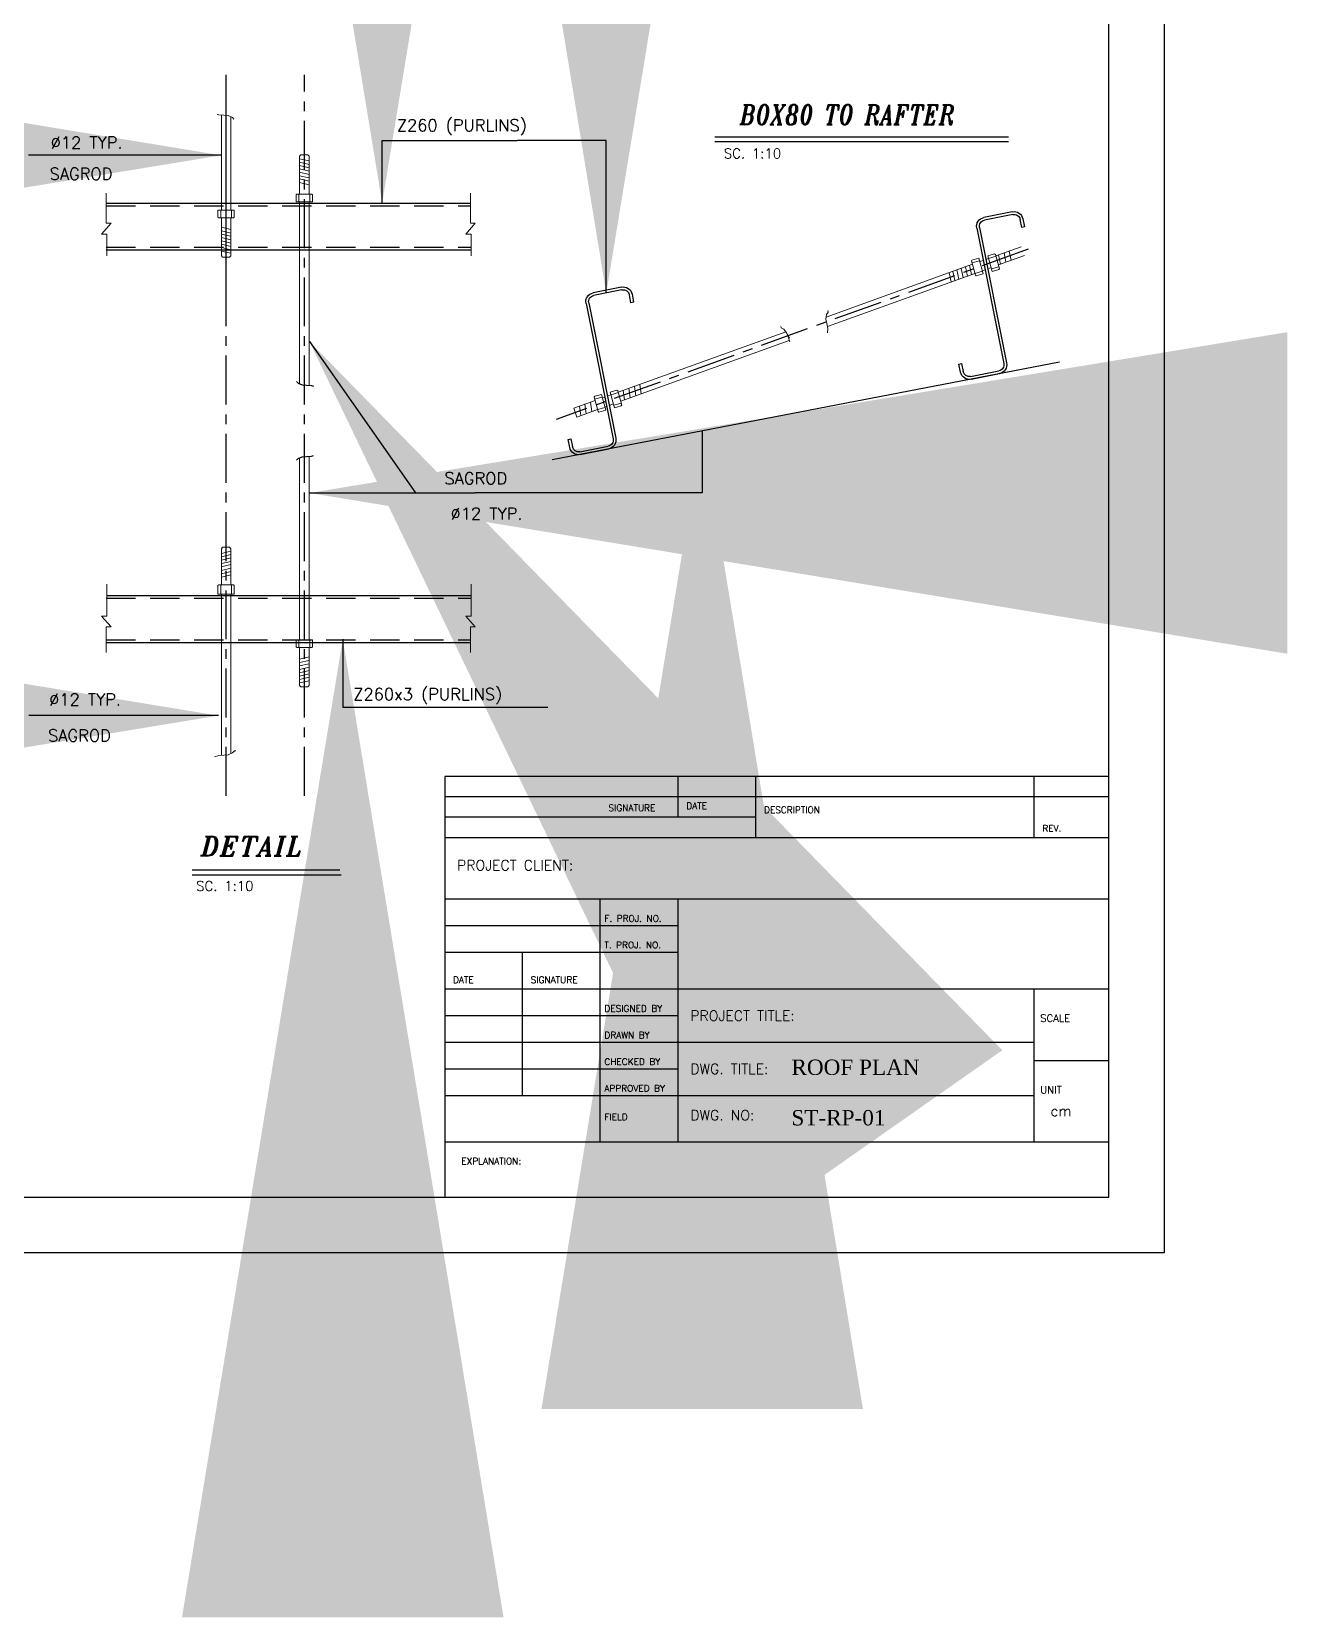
# Model space of a CAD drawing. Header units: inches. Extents: x 1387 to 2676, y -3554 to -2136.
# Drawn here: x 2546.5 to 2578.6, y -2776.52 to -2735.99 of the extents above; entities that cross this region are included whole.
import ezdxf
from ezdxf.enums import TextEntityAlignment as Align

# ---------------------------------------------------------------- set-up
doc = ezdxf.new("R2010")
doc.units = ezdxf.units.IN
doc.header["$MEASUREMENT"] = 0
doc.linetypes.add('CENTER', pattern=[2, 1.25, -0.25, 0.25, -0.25])
doc.linetypes.add('HIDDEN', pattern=[0.375, 0.25, -0.125])
for name, color, linetype in [('1', 1, 'Continuous'), ('2Y', 2, 'Continuous'), ('3', 3, 'HIDDEN'), ('3G', 3, 'Continuous'), ('4', 4, 'Continuous'), ('4C', 4, 'Continuous'), ('5', 7, 'Continuous'), ('6M', 6, 'Continuous'), ('7', 7, 'Continuous'), ('DIM', 8, 'Continuous'), ('FOUN', 4, 'Continuous'), ('lateral brace', 5, 'Continuous'), ('Layer4', 118, 'Continuous'), ('ST', 30, 'Continuous'), ('TEX', 2, 'Continuous'), ('tir', 92, 'Continuous')]:
    doc.layers.add(name, color=color, linetype=linetype)
doc.layers.add('2', color=2, linetype='Continuous', lineweight=9)
doc.styles.add('GOTHIC', font='GOTHIC.TTF')
doc.styles.add('ITALICT', font='italict')
doc.styles.add('ROMANS', font='ROMANS')
doc.styles.add('ROMANT', font='romant')
doc.styles.add('style1', font='times.ttf')
doc.dimstyles.new('1-10', dxfattribs={"dimscale": 0, "dimtxt": 20, "dimasz": 25, "dimexe": 10, "dimexo": 10, "dimgap": 10, "dimtad": 0, "dimdec": 0, "dimtxsty": 'GOTHIC', "dimcen": 0, "dimclrd": 256, "dimclre": 256, "dimclrt": 1, "dimadec": 0, "dimazin": 0, "dimtfac": 1, "dimtdec": 0, "dimtofl": 0, "dimtmove": 2, "dimatfit": 3, "dimfxl": 1, "dimarcsym": 0})

# ---------------------------------------------------------------- blocks, each defined once
blk = doc.blocks.new('ZZ')
at = {"layer": 'ST', "color": 3}
for p, q in [((-236308.3303299635, -428731.0001692942), (-236271.3303299635, -428731.0001692942)), ((-236319.8303299635, -428742.5001692942), (-236319.8303299635, -428753.0001692942)), ((-236319.8303299635, -428753.0001692942), (-236316.3303299635, -428753.0001692942)), ((-236316.3303299635, -428753.0001692942), (-236316.3303299635, -428742.5001692942)), ((-236308.3303299635, -428734.5001692941), (-236271.3303299635, -428734.5001692941)), ((-236263.3303299635, -428742.5001692941), (-236263.3303299635, -428919.0001692942)), ((-236259.8303299635, -428742.5001692941), (-236259.8303299635, -428919.0001692942)), ((-236203.3303299635, -428908.5001692942), (-236206.8303299635, -428908.5001692942)), ((-236206.8303299635, -428908.5001692942), (-236206.8303299634, -428919.0001692941)), ((-236203.3303299634, -428919.0001692941), (-236203.3303299635, -428908.5001692942)), ((-236214.8303299634, -428927.0001692942), (-236251.8303299634, -428927.0001692942)), ((-236214.8303299634, -428930.5001692942), (-236251.8303299634, -428930.5001692942))]:
    blk.add_line(p, q, dxfattribs=at)
for centre, radius, start, end in [((-236308.3303299635, -428742.5001692941), 11.5, 90.00000000007847, 180.0000000002084), ((-236271.3303299635, -428742.5001692941), 11.5, 0, 90.0000000000695), ((-236308.3303299635, -428742.5001692941), 8, 90.00000000007847, 180.0000000002084), ((-236271.3303299635, -428742.5001692941), 8, 0, 90.0000000000695), ((-236251.8303299635, -428919.0001692942), 11.5, 180, 270.0000000001981), ((-236251.8303299635, -428919.0001692942), 8, 180, 270.0000000001981), ((-236214.8303299634, -428919.0001692942), 8, 270.0000000002354, 2.08440831604393e-10), ((-236214.8303299634, -428919.0001692942), 11.5, 270.0000000002354, 2.08440831604393e-10)]:
    blk.add_arc(centre, radius, start, end, dxfattribs=at)

msp = doc.modelspace()

# ---------------------------------------------------------------- linework, layer by layer
at = {"layer": '1'}
for p, q in [((2557.062289512722, -2755.022391863869), (2557.062289512722, -2765.777509374465)), ((2557.062289512722, -2755.022391863869), (2557.062289512722, -2764.364925828266)), ((2574.043238208419, -2755.022391863869), (2557.062289512722, -2755.022391863869)), ((2563.026531152229, -2756.068750046239), (2563.026531152229, -2755.022391863869)), ((2565.014611698732, -2756.591929137423), (2565.014611698732, -2755.022391863869)), ((2572.129847338849, -2756.591929137423), (2572.129847338849, -2755.022391863869)), ((2574.043238208419, -2755.545570955054), (2557.062289512722, -2755.545570955054)), ((2565.014611698732, -2756.068750046239), (2557.062289512722, -2756.068750046239)), ((2574.043238208419, -2756.591929137423), (2557.062289512722, -2756.591929137423)), ((2574.043238208419, -2758.16146641098), (2557.062289512722, -2758.16146641098)), ((2561.038450605727, -2764.364925828266), (2561.038450605727, -2758.16146641098)), ((2563.026531152229, -2764.364925828266), (2563.026531152229, -2758.16146641098)), ((2563.026531152229, -2758.841599229519), (2557.062289512722, -2758.841599229519)), ((2563.026531152229, -2759.52173204806), (2557.062289512722, -2759.52173204806)), ((2559.050370059224, -2763.183985686355), (2559.050370059224, -2759.52173204806)), ((2563.026531152229, -2760.463454412193), (2557.062289512722, -2760.463454412193)), ((2574.043238208419, -2760.463454412193), (2563.026531152229, -2760.463454412193)), ((2572.129847338849, -2764.364925828266), (2572.129847338849, -2760.463454412193)), ((2563.026531152229, -2761.143587230734), (2557.062289512722, -2761.143587230734)), ((2572.129847338849, -2761.823720049274), (2557.062289512722, -2761.823720049274)), ((2563.026531152229, -2762.503852867815), (2557.062289512722, -2762.503852867815)), ((2574.043238208419, -2762.294581231341), (2572.129847338849, -2762.294581231341)), ((2563.026531152229, -2763.183985686355), (2557.062289512722, -2763.183985686355)), ((2572.129847338849, -2763.183985686355), (2563.026531152229, -2763.183985686355)), ((2557.062289512722, -2764.364925828266), (2574.043238208419, -2764.364925828266))]:
    msp.add_line(p, q, dxfattribs=at)
msp.add_lwpolyline([(2492.774888040069, -2765.777509374466), (2574.043238208419, -2765.777509374466), (2574.043238208419, -2709.144512741471), (2492.774888040069, -2709.144512741471)], close=True, dxfattribs=at)
at = {"layer": '2'}
for p, q in [((2551.286149429114, -2738.117864300164), (2551.240454227969, -2738.102641264546)), ((2551.41394329608, -2738.126987082442), (2551.286149429114, -2738.117864300164)), ((2551.35170108419, -2740.551683551073), (2551.35170108419, -2738.122543816413)), ((2551.523481233642, -2738.136110197798), (2551.41394329608, -2738.126987082442)), ((2551.633019171204, -2738.181724775344), (2551.523481233642, -2738.136110197798)), ((2551.59170108418, -2740.551683551073), (2551.59170108418, -2738.164518799707)), ((2551.673239231008, -2738.221922040708), (2551.633019171204, -2738.181724775344)), ((2553.35170108419, -2739.173254610041), (2553.38277103148, -2739.137027223625)), ((2553.35170108419, -2739.173254610041), (2553.35170108419, -2740.138885256894)), ((2553.59170108418, -2739.293624098895), (2553.35170108419, -2739.236056986536)), ((2553.59170108418, -2739.383062272189), (2553.35170108419, -2739.32549515983)), ((2553.59170108418, -2739.466537611932), (2553.35170108419, -2739.408970499573)), ((2553.38277103148, -2739.137027223625), (2553.565081749824, -2739.137027223625)), ((2553.565081749824, -2739.137027223625), (2553.59170108418, -2739.174272819257)), ((2553.59170108418, -2739.174272819257), (2553.59170108418, -2740.138885256894)), ((2553.59170108418, -2739.555975785233), (2553.35170108419, -2739.498408672867)), ((2553.59170108418, -2739.639451124969), (2553.35170108419, -2739.581884012603)), ((2553.59170108418, -2739.728889298263), (2553.35170108419, -2739.671322185905)), ((2553.59170108418, -2739.812364638006), (2553.35170108419, -2739.754797525648)), ((2553.59170108418, -2739.901802811301), (2553.35170108419, -2739.844235698942)), ((2548.404091267686, -2740.118663154995), (2548.404091267686, -2740.88747564718)), ((2553.262701084153, -2740.158885256891), (2553.282701084172, -2740.138885256894)), ((2553.262701084153, -2740.338885256891), (2553.262701084153, -2740.158885256891)), ((2553.282701084172, -2740.138885256894), (2553.660701084198, -2740.138885256894)), ((2553.333064668419, -2740.338885256891), (2553.333064668419, -2740.138885256894)), ((2553.610337499951, -2740.338885256891), (2553.610337499951, -2740.138885256894)), ((2553.660701084198, -2740.138885256894), (2553.680701084158, -2740.158885256891)), ((2553.680701084158, -2740.338885256891), (2553.680701084158, -2740.158885256891)), ((2557.716065513334, -2740.118663154995), (2557.716065513334, -2740.88747564718)), ((2551.262701084153, -2740.551683551073), (2551.680701084158, -2740.551683551073)), ((2551.262701084153, -2740.551683551073), (2551.262701084153, -2740.731683551066)), ((2551.333064668361, -2740.551683551073), (2551.333064668361, -2740.751683551071)), ((2551.610337499951, -2740.551683551073), (2551.610337499951, -2740.751683551071)), ((2551.680701084158, -2740.551683551073), (2551.680701084158, -2740.731683551066)), ((2553.680701084158, -2740.338885256891), (2553.262701084153, -2740.338885256891)), ((2553.35170108419, -2740.338885256891), (2553.35170108419, -2744.989469068381)), ((2553.59170108418, -2740.338885256891), (2553.59170108418, -2745.031444051676)), ((2548.530488242934, -2740.88747564718), (2548.287401697962, -2741.163638577704)), ((2548.404091267686, -2740.88747564718), (2548.530488242934, -2740.88747564718)), ((2551.282701084172, -2740.751683551071), (2551.262701084153, -2740.731683551066)), ((2551.66070108414, -2740.751683551071), (2551.282701084172, -2740.751683551071)), ((2551.35170108419, -2741.716295988708), (2551.35170108419, -2740.751683551071)), ((2551.35170108419, -2740.988765996657), (2551.59170108418, -2741.046333109023)), ((2551.35170108419, -2741.078204169959), (2551.59170108418, -2741.135771282317)), ((2551.59170108418, -2741.717314197924), (2551.59170108418, -2740.751683551071)), ((2551.680701084158, -2740.731683551066), (2551.66070108414, -2740.751683551071)), ((2557.842462488581, -2740.88747564718), (2557.59937594361, -2741.163638577704)), ((2557.716065513334, -2740.88747564718), (2557.842462488581, -2740.88747564718)), ((2548.287401697962, -2741.163638577704), (2548.42452753814, -2741.163638577704)), ((2548.42452753814, -2741.163638577704), (2548.42452753814, -2741.719415715563)), ((2551.35170108419, -2741.161679509694), (2551.59170108418, -2741.21924662206)), ((2551.35170108419, -2741.251117682996), (2551.59170108418, -2741.308684795355)), ((2551.35170108419, -2741.334593022731), (2551.59170108418, -2741.392160135098)), ((2551.35170108419, -2741.424031196026), (2551.59170108418, -2741.481598308392)), ((2551.35170108419, -2741.507506535769), (2551.59170108418, -2741.565073648135)), ((2557.59937594361, -2741.163638577704), (2557.736501783787, -2741.163638577704)), ((2557.736501783787, -2741.163638577704), (2557.736501783787, -2741.719415715563)), ((2571.799024149499, -2741.484884558917), (2571.15262628028, -2741.718221197983)), ((2551.35170108419, -2741.596944709063), (2551.59170108418, -2741.654511821429)), ((2551.378320418546, -2741.753541584332), (2551.35170108419, -2741.716295988708)), ((2551.560631136832, -2741.753541584332), (2551.378320418546, -2741.753541584332)), ((2551.59170108418, -2741.717314197924), (2551.560631136832, -2741.753541584332)), ((2570.540853301951, -2741.826145676265), (2570.526821664782, -2741.850704038547)), ((2570.526821664782, -2741.850704038547), (2570.626299217067, -2742.215379533476)), ((2570.733025752255, -2741.846658680219), (2570.540075754936, -2741.899292305747)), ((2570.714508299556, -2741.77877541329), (2570.540853301951, -2741.826145676265)), ((2570.824512576932, -2742.182040907684), (2570.714508299556, -2741.77877541329)), ((2570.828767136918, -2741.835127839617), (2570.738744778748, -2741.867624101602)), ((2570.963902238247, -2741.786346784074), (2570.895346637772, -2741.81109397796)), ((2570.944707540344, -2741.715980799121), (2571.118362537949, -2741.668610536146)), ((2571.05471181772, -2742.119246293509), (2570.944707540344, -2741.715980799121)), ((2570.963224993044, -2741.78386406605), (2571.156174990363, -2741.731230440522)), ((2571.118362537949, -2741.668610536146), (2571.142920900209, -2741.682642173322)), ((2571.142920900209, -2741.682642173322), (2571.242398452494, -2742.047317668252)), ((2571.880512617543, -2741.710626955415), (2571.21598988511, -2741.950506305811)), ((2571.269810639977, -2741.931078095027), (2571.220275925778, -2741.693801035633)), ((2571.409120821991, -2741.880789919278), (2571.359586107734, -2741.643512859884)), ((2571.539670843529, -2741.833663985375), (2571.490136129272, -2741.596386925981)), ((2570.550020736657, -2741.935749687693), (2566.814381464399, -2743.284240383751)), ((2570.613384341486, -2742.168034795528), (2566.84324586876, -2743.528979009565)), ((2570.005492640208, -2742.387471481898), (2569.955957925951, -2742.150194422504)), ((2570.100272484022, -2742.353257863231), (2570.050737769765, -2742.115980803837)), ((2570.204424673066, -2742.315661016301), (2570.154889958809, -2742.078383956914)), ((2570.313867892211, -2742.276154213841), (2570.264333177955, -2742.038877154448)), ((2570.427997082603, -2742.234955869944), (2570.378462368346, -2741.997678810558)), ((2570.52776561254, -2742.198941435849), (2570.478230898283, -2741.961664376455)), ((2570.805995124174, -2742.114157640748), (2570.613045126913, -2742.166791266276)), ((2570.626299217067, -2742.215379533476), (2570.650857579327, -2742.229411170652)), ((2570.824512576932, -2742.182040907684), (2570.650857579327, -2742.229411170652)), ((2570.876362558061, -2742.073104944846), (2570.802108383519, -2742.09990920943)), ((2571.027265843019, -2742.018631891917), (2570.942942058915, -2742.049071083182)), ((2571.03619436502, -2742.05136302658), (2571.22914436234, -2741.998729401052)), ((2571.05471181772, -2742.119246293509), (2571.228366815267, -2742.071876030534)), ((2571.242398452494, -2742.047317668252), (2571.228366815267, -2742.071876030534)), ((2566.851174206313, -2743.119698960503), (2566.860783088094, -2743.154924231365)), ((2565.651321152007, -2743.521361450616), (2565.660930033788, -2743.556586721485)), ((2566.822388284447, -2743.22216758162), (2566.807208515311, -2743.339848608392)), ((2566.807208515311, -2743.339848608392), (2566.8272338838, -2743.44792624537)), ((2566.860783088094, -2743.154924231365), (2566.822388284447, -2743.22216758162)), ((2566.8272338838, -2743.44792624537), (2566.852063952436, -2743.57361620234)), ((2565.777528136343, -2743.658523595843), (2561.497901684794, -2745.203382730246)), ((2565.869661919263, -2743.880423247627), (2561.561265289623, -2745.435667838074)), ((2565.660930033788, -2743.556586721485), (2565.728151607109, -2743.595019639435)), ((2565.728151607109, -2743.595019639435), (2565.800985164082, -2743.688692060272)), ((2565.800985164082, -2743.688692060272), (2565.83861358343, -2743.79196787088)), ((2565.815852557207, -2743.723107088781), (2565.876885219084, -2743.821113338965)), ((2565.83861358343, -2743.79196787088), (2565.881046060254, -2743.912856176788)), ((2566.852063952436, -2743.57361620234), (2566.845685387394, -2743.688896403577)), ((2561.289794603144, -2745.200451888109), (2561.463449600691, -2745.153081625134)), ((2561.463449600691, -2745.153081625134), (2561.488007963009, -2745.167113262311)), ((2561.804905129844, -2745.347718752573), (2561.769335274599, -2745.10540065975)), ((2561.94407181257, -2745.297482377175), (2561.908501957325, -2745.055164284351)), ((2562.084737609272, -2745.246704851745), (2562.049167754085, -2745.004386758921)), ((2560.903707164645, -2745.417875009511), (2560.35749091646, -2745.615048096917)), ((2560.544073077748, -2745.802853782379), (2560.508503222562, -2745.560535689556)), ((2560.674268976683, -2745.755855679623), (2560.638699121497, -2745.513537586799)), ((2560.82453875152, -2745.70161131114), (2560.788968896275, -2745.459293218317)), ((2560.894539729998, -2745.308270998075), (2560.880508092829, -2745.332829360357)), ((2560.880508092829, -2745.332829360357), (2560.979985645055, -2745.697504855287)), ((2561.086712180302, -2745.328784002037), (2560.893762182983, -2745.381417627557)), ((2561.068194727603, -2745.2609007351), (2560.894539729998, -2745.308270998075)), ((2561.17819900492, -2745.664166229495), (2561.068194727603, -2745.2609007351)), ((2561.151291168659, -2745.328502160179), (2561.092431206736, -2745.349749423413)), ((2561.309177642703, -2745.271508316337), (2561.217870669512, -2745.304468298515)), ((2561.372541247532, -2745.503793424172), (2561.265466090656, -2745.542445403737)), ((2561.399798880462, -2745.603717382497), (2561.289794603144, -2745.200451888109)), ((2561.308312055844, -2745.268335155039), (2561.501262053163, -2745.215701529511)), ((2561.381281427763, -2745.535834115568), (2561.574231425082, -2745.483200490047)), ((2561.399798880462, -2745.603717382497), (2561.573453878067, -2745.556347119529)), ((2561.488007963009, -2745.167113262311), (2561.587485515236, -2745.53178875724)), ((2561.587485515236, -2745.53178875724), (2561.573453878067, -2745.556347119529)), ((2561.655782433008, -2745.401549048964), (2561.620212577822, -2745.15923095614)), ((2560.438979384504, -2745.840790493416), (2560.35749091646, -2745.615048096917)), ((2560.967070769475, -2745.650160117346), (2560.438979384504, -2745.840790493416)), ((2561.159681552221, -2745.596282962559), (2560.966731554901, -2745.648916588087)), ((2560.979985645055, -2745.697504855287), (2561.004544007374, -2745.71153649247)), ((2561.17819900492, -2745.664166229495), (2561.004544007374, -2745.71153649247)), ((2561.198886589802, -2745.566479265393), (2561.155794811566, -2745.582034531248)), ((2553.35170108419, -2751.532655172416), (2553.35170108419, -2746.882071360926)), ((2553.59170108418, -2751.532655172416), (2553.59170108418, -2746.840096377631)), ((2551.378320418546, -2749.167164942812), (2551.35170108419, -2749.204410538443)), ((2551.35170108419, -2749.204410538443), (2551.35170108419, -2750.12902297608)), ((2551.560631136832, -2749.167164942819), (2551.378320418546, -2749.167164942812)), ((2551.59170108418, -2749.203392329227), (2551.560631136832, -2749.167164942819)), ((2551.59170108418, -2749.203392329227), (2551.59170108418, -2750.12902297608)), ((2551.35170108419, -2749.323761818081), (2551.59170108418, -2749.266194705722)), ((2551.35170108419, -2749.413199991375), (2551.59170108418, -2749.355632879016)), ((2551.35170108419, -2749.496675331118), (2551.59170108418, -2749.439108218759)), ((2551.35170108419, -2749.58611350442), (2551.59170108418, -2749.528546392054)), ((2551.35170108419, -2749.669588844155), (2551.59170108418, -2749.612021731797)), ((2551.35170108419, -2749.759027017457), (2551.59170108418, -2749.701459905091)), ((2551.35170108419, -2749.842502357193), (2551.59170108418, -2749.784935244834)), ((2551.35170108419, -2749.931940530487), (2551.59170108418, -2749.874373418128)), ((2548.42452753814, -2750.927901851604), (2548.42452753814, -2750.111844678673)), ((2551.282701084172, -2750.12902297608), (2551.262701084153, -2750.149022976077)), ((2551.262701084153, -2750.369022976078), (2551.262701084153, -2750.149022976077)), ((2551.262701084153, -2750.369022976078), (2551.680701084158, -2750.369022976078)), ((2551.66070108414, -2750.12902297608), (2551.282701084172, -2750.12902297608)), ((2551.333064668361, -2750.369022976078), (2551.333064668361, -2750.12902297608)), ((2551.35170108419, -2750.369022976078), (2551.35170108419, -2754.483762345089)), ((2551.59170108418, -2750.369022976078), (2551.59170108418, -2754.441787361795)), ((2551.610337499951, -2750.369022976078), (2551.610337499951, -2750.12902297608)), ((2551.680701084158, -2750.149022976077), (2551.66070108414, -2750.12902297608)), ((2551.680701084158, -2750.369022976078), (2551.680701084158, -2750.149022976077)), ((2557.736501783787, -2750.927901851604), (2557.736501783787, -2750.111844678673)), ((2548.287401697962, -2750.927901851604), (2548.42452753814, -2750.927901851604)), ((2548.530488242934, -2751.204064782121), (2548.287401697962, -2750.927901851604)), ((2548.404091267686, -2751.856640989261), (2548.404091267686, -2751.204064782121)), ((2548.404091267686, -2751.204064782121), (2548.530488242934, -2751.204064782121)), ((2557.842462488581, -2751.204064782121), (2557.59937594361, -2750.927901851604)), ((2557.59937594361, -2750.927901851604), (2557.736501783787, -2750.927901851604)), ((2557.716065513334, -2751.856640989261), (2557.716065513334, -2751.204064782121)), ((2557.716065513334, -2751.204064782121), (2557.842462488581, -2751.204064782121)), ((2553.262701084153, -2751.532655172416), (2553.262701084153, -2751.712655172416)), ((2553.680701084158, -2751.532655172416), (2553.262701084153, -2751.532655172416)), ((2553.333064668419, -2751.532655172416), (2553.333064668419, -2751.732655172413)), ((2553.610337499951, -2751.532655172416), (2553.610337499951, -2751.732655172413)), ((2553.680701084158, -2751.532655172416), (2553.680701084158, -2751.712655172416)), ((2553.262701084153, -2751.712655172416), (2553.282701084172, -2751.732655172413)), ((2553.282701084172, -2751.732655172413), (2553.660701084198, -2751.732655172413)), ((2553.35170108419, -2752.698285819266), (2553.35170108419, -2751.732655172413)), ((2553.59170108418, -2751.969737617999), (2553.35170108419, -2752.027304730365)), ((2553.59170108418, -2752.69726761005), (2553.59170108418, -2751.732655172413)), ((2553.660701084198, -2751.732655172413), (2553.680701084158, -2751.712655172416)), ((2553.59170108418, -2752.059175791301), (2553.35170108419, -2752.11674290366)), ((2553.59170108418, -2752.142651131036), (2553.35170108419, -2752.200218243403)), ((2553.59170108418, -2752.232089304338), (2553.35170108419, -2752.289656416697)), ((2553.59170108418, -2752.315564644074), (2553.35170108419, -2752.37313175644)), ((2553.59170108418, -2752.405002817375), (2553.35170108419, -2752.462569929734)), ((2553.59170108418, -2752.488478157111), (2553.35170108419, -2752.546045269477)), ((2553.59170108418, -2752.577916330412), (2553.35170108419, -2752.635483442771)), ((2553.35170108419, -2752.698285819266), (2553.38277103148, -2752.734513205674)), ((2553.38277103148, -2752.734513205674), (2553.565081749824, -2752.734513205674)), ((2553.565081749824, -2752.734513205674), (2553.59170108418, -2752.69726761005)), ((2551.523481233642, -2754.470195963704), (2551.41394329608, -2754.479319079061)), ((2551.633019171204, -2754.424581386158), (2551.523481233642, -2754.470195963704)), ((2551.687787903895, -2754.369843693255), (2551.633019171204, -2754.424581386158)), ((2551.724300234884, -2754.369843693255), (2551.687787903895, -2754.369843693255)), ((2551.286149429114, -2754.488441861338), (2551.176611491494, -2754.524933656607)), ((2551.41394329608, -2754.479319079061), (2551.286149429114, -2754.488441861338))]:
    msp.add_line(p, q, dxfattribs=at)
at = {"layer": '2Y'}
msp.add_line((2563.968875729482, -2738.799480899174), (2571.470526383785, -2738.799480899174), dxfattribs=at)
at = {"layer": '3', "color": 1, "linetype": 'CENTER'}
for p, q in [((2551.471701084185, -2755.520293610311), (2551.471701084185, -2737.094244242109)), ((2551.471701084185, -2742.626954320354), (2551.471701084185, -2737.189251283498)), ((2553.471701084185, -2755.520293610311), (2553.471701084185, -2737.094244242109)), ((2571.973740375091, -2741.549394560841), (2559.911455058216, -2745.90363712486))]:
    msp.add_line(p, q, dxfattribs=at)
at = {"layer": '3G'}
msp.add_line((2554.414458801286, -2757.546661242255), (2550.601919852968, -2757.546661242255), dxfattribs=at)
at = {"layer": '4', "color": 3}
msp.add_line((2572.775957539227, -2744.435590631352), (2559.8079500436, -2746.932803566817), dxfattribs=at)
at = {"layer": '4'}
for p, q in [((2553.270162937362, -2744.932065827381), (2553.310382997166, -2744.972263092744)), ((2553.310382997166, -2744.972263092744), (2553.419920934728, -2745.017877670291)), ((2553.419920934728, -2745.017877670291), (2553.52945887229, -2745.027000785647)), ((2553.52945887229, -2745.027000785647), (2553.657252739256, -2745.036123567925)), ((2553.657252739256, -2745.036123567925), (2553.702947940401, -2745.051346603535)), ((2553.270162937362, -2746.939474601926), (2553.310382997166, -2746.899277336563)), ((2553.310382997166, -2746.899277336563), (2553.419920934728, -2746.853662759017)), ((2553.419920934728, -2746.853662759017), (2553.52945887229, -2746.84453964366)), ((2553.52945887229, -2746.84453964366), (2553.657252739256, -2746.835416861382)), ((2553.657252739256, -2746.835416861382), (2553.702947940401, -2746.820193825764))]:
    msp.add_line(p, q, dxfattribs=at)
at = {"layer": '5', "color": 3}
for p, q in [((2548.404091267686, -2740.36894656245), (2557.716065513334, -2740.36894656245)), ((2548.404091267686, -2741.568946562447), (2557.716065513334, -2741.568946562447)), ((2548.42452753814, -2750.402593866851), (2557.736501783787, -2750.402593866851)), ((2548.404091267686, -2751.602593866855), (2557.716065513334, -2751.602593866855))]:
    msp.add_line(p, q, dxfattribs=at)
at = {"layer": '7'}
msp.add_line((2550.601919852968, -2757.412247852635), (2554.375154214344, -2757.412247852635), dxfattribs=at)
at = {"layer": 'DIM'}
msp.add_lwpolyline([(2491.359063124246, -2767.193334290292), (2575.459063124244, -2767.193334290292), (2575.459063124244, -2707.728687825646), (2491.359063124246, -2707.728687825646)], close=True, dxfattribs=at)
at = {"layer": 'FOUN'}
msp.add_line((2563.968875729482, -2738.679480899186), (2571.470526383785, -2738.679480899186), dxfattribs=at)
at = {"layer": 'lateral brace'}
msp.add_lwpolyline([(2491.359063124244, -2767.193334290292), (2575.459063124244, -2767.193334290292), (2575.459063124244, -2707.728687825646), (2491.359063124244, -2707.728687825646)], close=True, dxfattribs=at)
at = {"layer": 'Layer4'}
msp.add_lwpolyline([(2575.459063124244, -2707.728687825646), (2491.359063124244, -2707.728687825646), (2491.359063124244, -2767.193334290292), (2575.459063124244, -2767.193334290292)], close=True, dxfattribs=at)
at = {"layer": 'tir', "color": 1, "linetype": 'HIDDEN', "ltscale": 3}
for p, q in [((2548.404091267686, -2740.43894656245), (2557.716065513334, -2740.43894656245)), ((2548.404091267686, -2741.498946562448), (2557.716065513334, -2741.498946562448)), ((2548.404091267686, -2750.472593866858), (2557.716065513334, -2750.472593866858)), ((2548.404091267686, -2751.532593866856), (2557.716065513334, -2751.532593866856))]:
    msp.add_line(p, q, dxfattribs=at)

# ---------------------------------------------------------------- block references
at = {"layer": 'DIM', "color": 3, "xscale": -0.02, "yscale": 0.02, "zscale": 0.02, "rotation": 11.3099324995291}
for p in [(-3744.439283398024, 4740.635402754755), (-3754.430259723085, 4738.709530214515)]:
    msp.add_blockref('ZZ', p, dxfattribs=at)

# ---------------------------------------------------------------- texts
at = {"layer": '1'}
for s, height, style, p in [('DATE', 0.1674173091791984, 'ROMANS', (2563.235802788703, -2755.859478409765)), ('SIGNATURE', 0.1674173091791984, 'ROMANS', (2561.247722242199, -2755.911796318884)), ('DESCRIPTION', 0.1674173091791984, 'ROMANS', (2565.223883335207, -2755.964114228001)), ('REV.', 0.1674173091791984, 'ROMANS', (2572.339118975323, -2756.434975410069)), ('PROJECT CLIENT:', 0.2615895455924975, 'ROMANS', (2557.376196967435, -2757.426277837088)), ('F. PROJ. NO.', 0.1674173091791984, 'ROMANS', (2561.143086423964, -2758.736963411282)), ('T. PROJ. NO.', 0.1674173091791984, 'ROMANS', (2561.143086423964, -2759.417096229823)), ('DATE', 0.1674173091791984, 'ROMANS', (2557.271561149194, -2760.306500684838)), ('SIGNATURE', 0.1674173091791984, 'ROMANS', (2559.259641695697, -2760.306500684838)), ('DESIGNED BY', 0.1674173091791984, 'ROMANS', (2561.143086423964, -2761.038951412497)), ('PROJECT TITLE:', 0.2615895455924975, 'ROMANS', (2563.340438606941, -2761.270594816784)), ('SCALE', 0.1883444728265983, 'ROMANS', (2572.286801066204, -2761.300540958089)), ('DRAWN BY', 0.1674173091791984, 'ROMANS', (2561.143086423964, -2761.719084231036)), ('CHECKED BY', 0.1674173091791984, 'ROMANS', (2561.143086423964, -2762.399217049577)), ('DWG. TITLE:', 0.2615895455924975, 'ROMANS', (2563.340438606941, -2762.630860453865)), ('ROOF PLAN', 0.3923843183887463, 'style1', (2565.924289596514, -2762.653507773784)), ('APPROVED BY', 0.1674173091791984, 'ROMANS', (2561.143086423964, -2763.079349868118)), ('UNIT', 0.1883444728265983, 'ROMANS', (2572.286801066204, -2763.131667777236)), ('FIELD', 0.1674173091791984, 'ROMANS', (2561.143086423964, -2763.811800595776)), ('DWG. NO:', 0.2615895455924975, 'ROMANS', (2563.340438606941, -2763.811800595776)), ('ST-RP-01', 0.3923843183887463, 'style1', (2565.924289596514, -2763.943686470303)), ('cm', 0.2615895455924975, 'ROMANS', (2572.548390611797, -2763.70716477754)), ('EXPLANATION:', 0.1674173091791984, 'ROMANS', (2557.486389361904, -2764.940539670966))]:
    msp.add_text(s, height=height, dxfattribs=dict(at, style=style)).set_placement(p)
at = {"layer": '2', "style": 'ROMANT'}
msp.add_text('SC. 1:10', height=0.25, dxfattribs=at).set_placement((2550.705309473866, -2757.948347992076))
at = {"layer": '3G', "style": 'ROMANT'}
msp.add_text('SC. 1:10', height=0.2499999999868749, dxfattribs=at).set_placement((2564.928809898443, -2739.102577976776), align=Align.MIDDLE)
at = {"layer": '4C', "style": 'ITALICT', "width": 0.8}
msp.add_text('BOX80 TO RAFTER', height=0.5, dxfattribs=at).set_placement((2564.602038529879, -2738.358420158906))
at = {"layer": '6M', "style": 'ITALICT'}
msp.add_text('DETAIL ', height=0.4999999999737501, dxfattribs=at).set_placement((2550.817996597398, -2757.05692641104))
at = {"layer": 'TEX', "style": 'ROMANT'}
for s, p in [('Z260 (PURLINS) ', (2555.836235365612, -2738.534868151315)), ('%%C12 TYP.', (2546.988021890531, -2738.976778328748)), ('SAGROD', (2546.960671836932, -2739.776651681548)), ('SAGROD', (2557.053577213097, -2747.556917714102)), ('%%C12 TYP. ', (2557.210162950869, -2748.46011980653)), ('Z260x3 (PURLINS) ', (2554.72390984169, -2753.075743977375)), ('%%C12 TYP.', (2546.948072269806, -2753.212403703861)), ('SAGROD', (2546.920722216208, -2754.130104632417))]:
    msp.add_text(s, height=0.3040540540540539, dxfattribs=at).set_placement(p)

# ---------------------------------------------------------------- leaders
at = {"layer": '1'}
for points in [[(2555.461193230483, -2740.36894656245), (2555.461193230483, -2738.767023962953), (2558.909836195657, -2738.767023962953)], [(2561.190935331295, -2742.675772982724), (2561.190935331295, -2738.767023962953), (2558.917350033196, -2738.767023962953)], [(2551.346162026763, -2739.149703708028), (2546.415563804228, -2739.149703708028)], [(2553.601712776013, -2743.909168724926), (2556.314207534262, -2747.77983746899)], [(2553.60173237203, -2747.77983746899), (2557.842931445644, -2747.77983746899)], [(2563.643333136235, -2746.194234571181), (2563.643333136235, -2747.77983746899), (2557.842931445644, -2747.77983746899)], [(2551.273926390641, -2753.470908399418), (2546.425884657961, -2753.470908399418)], [(2554.454655868365, -2751.515711476832), (2554.454655868365, -2753.251119069728), (2559.694881837713, -2753.251119069728)]]:
    msp.add_leader(points, dimstyle='1-10', override={"dimscale": 1}, dxfattribs=at)

doc.saveas('drawing.dxf')
